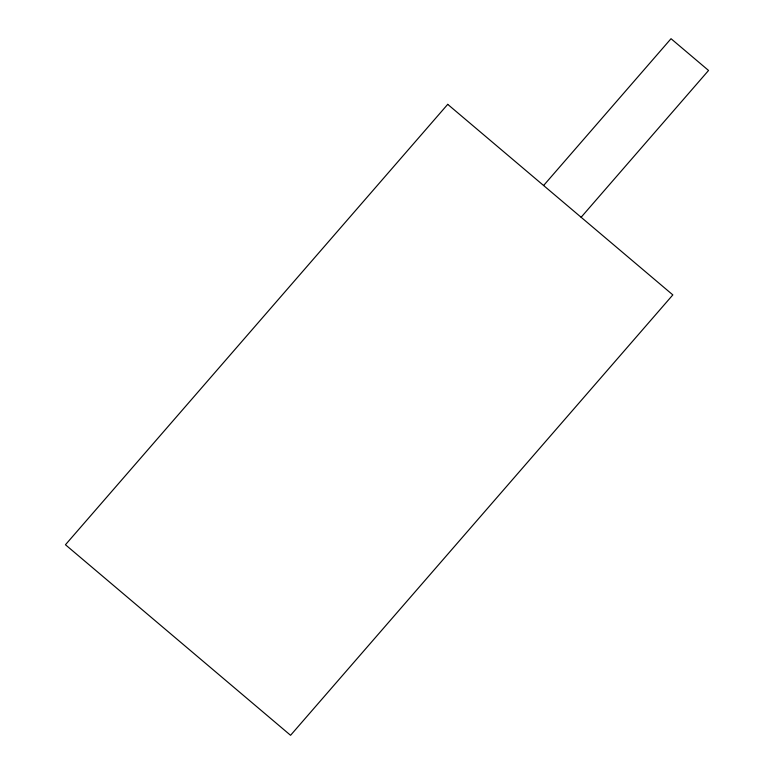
<?xml version="1.0" encoding="UTF-8"?>
<svg xmlns="http://www.w3.org/2000/svg" width="774" height="774" viewBox="0 0 774 774"><rect width="100%" height="100%" fill="white"/><g stroke="black" fill="none" stroke-linecap="round" stroke-linejoin="round"><path stroke-width="1.16" d="M543.609 185.499L671.029 38.7L708.549 70.463L581.129 217.262M447.72 104.345L65.451 544.751L290.569 735.3L672.838 294.894L447.72 104.345"/></g></svg>
